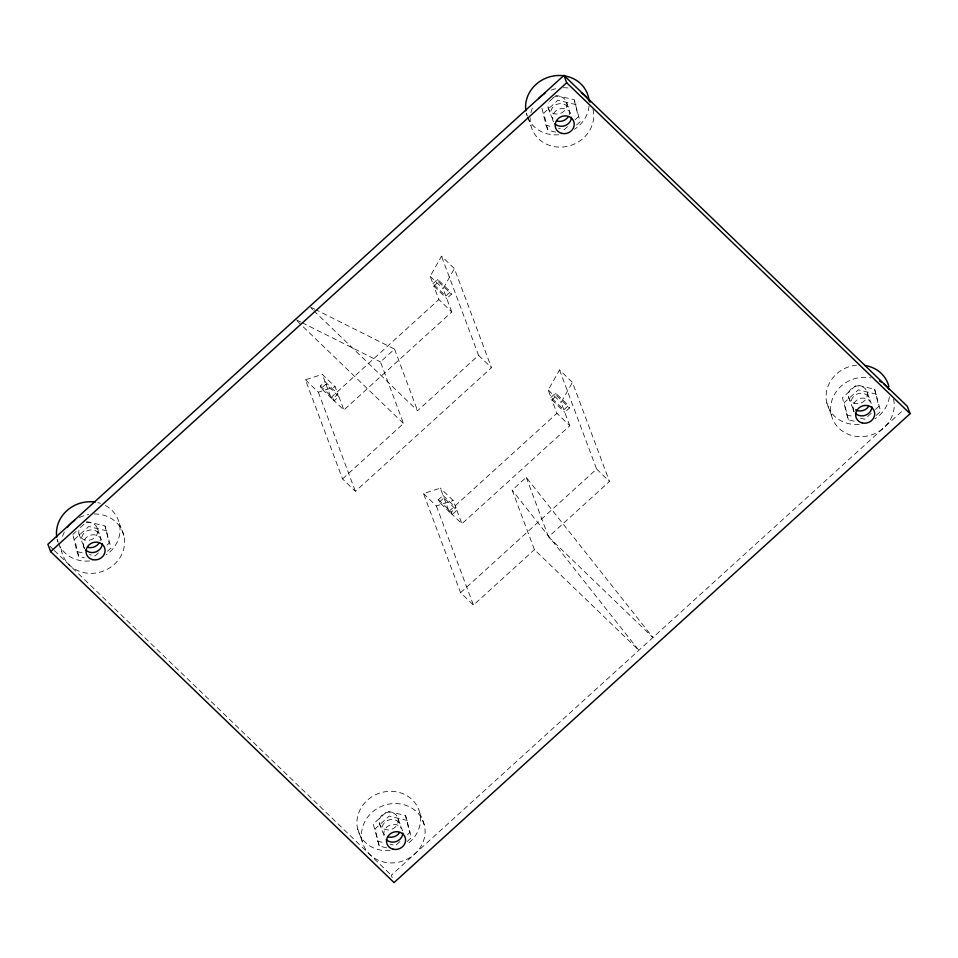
<?xml version="1.0" encoding="UTF-8"?>
<svg xmlns="http://www.w3.org/2000/svg" width="958" height="958" viewBox="0 0 958 958"><rect width="100%" height="100%" fill="white"/><g stroke="black" fill="none" stroke-linecap="round" stroke-linejoin="round"><path stroke-width="0.72" stroke-dasharray="4.79 3.59" d="M432.932 283.652L437.614 279.389L450.5 291.795L445.805 296.058L432.932 283.652L430.178 276.311L441.506 256.181L454.391 268.587L491.454 367.716L355.394 491.334L342.521 478.916L305.458 379.787L322.283 374.35L335.156 386.757L337.899 394.097L333.216 398.36L334.126 400.815L338.821 396.552L325.936 384.134L321.253 388.397L334.126 400.815M445.805 296.058L443.063 288.717L454.391 268.587M550.97 397.414L555.664 393.151L568.537 405.557L563.855 409.82L550.97 397.414L548.227 390.074L559.556 369.944L572.429 382.35L609.492 481.479L548.503 536.887L652.937 637.525L526.241 477.347L512.171 490.137L534.432 549.676L638.854 650.314L512.171 490.137M563.855 409.82L561.101 402.48L572.429 382.35M72.796 534.42L76.053 531.462M80.376 527.535L86.879 521.631L105.069 525.99L111.008 548.024L106.673 551.952M549.521 101.285L556.011 95.381L574.201 99.728L580.141 121.774L575.818 125.702M98.351 552.958L95.105 555.915L89.513 554.574M107.009 545.09L109.176 543.126L105.069 525.99M567.495 126.707L564.238 129.665L558.646 128.324M575.063 119.822L578.321 116.876L574.201 99.728M321.253 388.397L320.331 385.954L325.025 381.691L322.283 374.35M325.936 384.134L330.977 397.594L343.85 410.012L451.757 311.973L438.872 299.567L433.842 286.095L438.536 281.832L437.614 279.389M330.977 397.594L438.872 299.567M451.757 311.973L446.715 298.513L451.41 294.25L450.5 291.795M342.521 478.916L403.51 423.508L380.47 361.896L394.552 349.107L316.176 309.901M313.805 310.703L417.58 410.719L478.569 355.31L441.506 256.181M439.291 502.16L443.985 497.897L456.858 510.315L452.176 514.566L439.291 502.16L438.381 499.717L443.075 495.454L440.321 488.113L423.508 493.55L460.57 592.679L473.444 605.085L534.432 549.676M443.985 497.897L449.015 511.356L461.9 523.775L569.794 425.735L556.921 413.317L551.892 399.857L556.574 395.594L555.664 393.151M449.015 511.356L556.921 413.317M452.176 514.566L451.254 512.123L455.948 507.86L453.206 500.519L440.321 488.113M569.794 425.735L564.765 412.275L569.459 408.012L568.537 405.557M460.57 592.679L596.618 469.061L559.556 369.944M399.917 841.555L395.582 845.483L389.99 844.154M407.497 834.669L409.653 832.706L405.545 815.557L387.355 811.21L373.273 823.988L379.224 846.034L387.619 848.034M871.217 413.329L864.715 419.233L859.122 417.892M875.552 409.401L878.797 406.443L874.678 389.307L856.488 384.948L842.417 397.738L848.357 419.772L856.751 421.783M407.162 841.531L411.485 837.591L405.545 815.557M876.295 415.281L880.63 411.341L874.678 389.307M392.217 877.684L391.307 875.241L903.095 410.24M305.458 379.787L318.343 392.205L335.156 386.757M423.508 493.55L436.381 505.968L453.206 500.519M576.033 104.626L557.843 100.279L543.773 113.068L547.88 130.204L556.275 132.216M541.941 108.17L546.048 125.306L553.053 126.983M876.51 394.205L858.32 389.846L844.249 402.635L848.357 419.772M846.537 414.886L853.53 416.562M106.889 530.876L88.699 526.529L74.628 539.318L78.748 556.454L84.34 557.796M73.143 535.845L76.915 551.557L83.909 553.233M407.378 820.455L389.188 816.096L375.105 828.886L379.224 846.034M377.392 841.136L384.386 842.812M314.847 309.242L309.53 306.584L312.739 309.674M300.764 322.032L295.459 319.373L403.51 423.508M302.093 322.69L380.47 361.896M438.536 281.832L451.41 294.25M556.574 395.594L569.459 408.012M430.178 276.311L443.063 288.717M548.227 390.074L561.101 402.48M433.842 286.095L446.715 298.513M551.892 399.857L564.765 412.275M478.569 355.31L491.454 367.716M596.618 469.061L609.492 481.479M325.025 381.691L337.899 394.097M443.075 495.454L455.948 507.86M320.331 385.954L333.216 398.36M438.381 499.717L451.254 512.123M50.044 546.359L53.265 549.473M54.343 550.503L391.307 875.241M867.17 392.313A9.64 8.802 -20.5 0 1 854.979 403.39A9.64 8.802 -20.5 0 1 851.423 388.553A9.64 8.802 -20.5 0 1 867.17 392.313L869.924 399.666M848.548 397.187L851.291 404.527M853.123 409.425L854.033 411.868M826.814 402.863L831.388 415.101M552.982 97.524A9.64 8.802 -20.5 0 1 566.693 102.745L569.435 110.086M548.072 107.607L550.814 114.96M546.048 125.306L547.88 130.204M527.355 116.014L526.337 113.295A32.117 29.339 -20.5 0 0 527.044 115.75M527.858 117.367L530.912 125.534M526.241 477.347L548.503 536.887M456.858 510.315L461.9 523.775M394.552 349.107L417.58 410.719M436.381 505.968L473.444 605.085M338.821 396.552L343.85 410.012M318.343 392.205L355.394 491.334M419.772 812.887L424.346 825.125A32.117 29.339 -20.5 0 1 383.715 862.044A32.117 29.339 -20.5 0 1 371.836 812.552A32.117 29.339 -20.5 0 1 424.346 825.125M398.037 818.563A9.64 8.802 -20.5 0 1 385.846 829.64A9.64 8.802 -20.5 0 1 382.278 814.803A9.64 8.802 -20.5 0 1 398.037 818.563L400.779 825.916M379.404 823.437L382.158 830.778M357.681 829.113L362.256 841.352M119.295 523.319L123.869 535.558M97.56 528.996L100.303 536.336M78.927 533.869L81.681 541.21M83.502 546.108L84.424 548.551M76.915 551.557L78.748 556.454M58.21 542.264L57.193 539.546A32.117 29.339 -20.5 0 0 57.911 542M58.725 543.629L61.779 551.784M94.231 513.967A32.117 29.339 -20.5 0 1 124.612 542.36A32.117 29.339 -20.5 0 1 93.249 573.291A32.117 29.339 -20.5 0 1 61.049 546.695M62.51 536.408A32.117 29.339 -20.5 0 1 65.3 530.337M79.394 517.536A32.117 29.339 -20.5 0 1 88.687 514.506M893.479 398.875A32.117 29.339 -20.5 0 1 864.26 436.489A32.117 29.339 -20.5 0 1 830.814 405.701A32.117 29.339 -20.5 0 1 870.69 377.907M593.002 109.296A32.117 29.339 -20.5 0 1 564.705 146.802A32.117 29.339 -20.5 0 1 530.193 117.858M530.924 112.697A32.117 29.339 -20.5 0 1 533.151 106.458M551.101 90.148A32.117 29.339 -20.5 0 1 557.819 88.256M563.364 87.717A32.117 29.339 -20.5 0 1 568.872 88.1M384.433 834.741A9.64 8.802 -20.5 0 1 388.218 820.168A9.64 8.802 -20.5 0 1 400.995 828.215M390.074 850.548A32.117 29.339 -20.5 0 1 358.268 814.168A32.117 29.339 -20.5 0 1 407.354 795.954A32.117 29.339 -20.5 0 1 406.934 844.297M383.978 835.675A9.64 8.802 -20.5 0 1 391.235 824.67A9.64 8.802 -20.5 0 1 402.611 830.802M83.957 545.162A9.64 8.802 -20.5 0 1 88.926 530.205A9.64 8.802 -20.5 0 1 100.087 540.947M105.344 505.489A32.117 29.339 -20.5 0 1 106.458 554.718M89.597 560.969A32.117 29.339 -20.5 0 1 60.031 546.659M97.824 502.627A32.117 29.339 -20.5 0 1 100.422 503.369M86.184 522.864A9.64 8.802 -20.5 0 1 97.776 530.516A9.64 8.802 -20.5 0 1 86.986 540.312A9.64 8.802 -20.5 0 1 79.155 529.247M84.352 548.239A9.64 8.802 -20.5 0 1 89.561 535.486A9.64 8.802 -20.5 0 1 102.135 541.234M553.089 118.912A9.64 8.802 -20.5 0 1 558.071 103.955A9.64 8.802 -20.5 0 1 569.22 114.697M589.05 106.027A32.117 29.339 -20.5 0 1 574.441 129.258M558.742 134.719A32.117 29.339 -20.5 0 1 527.499 116.948M566.693 102.745A9.64 8.802 -20.5 0 1 556.957 114.086A9.64 8.802 -20.5 0 1 548.287 102.997M553.496 121.989A9.64 8.802 -20.5 0 1 558.706 109.236A9.64 8.802 -20.5 0 1 571.267 114.984M853.566 408.491A9.64 8.802 -20.5 0 1 857.35 393.918A9.64 8.802 -20.5 0 1 870.139 401.965M889.383 396.887A32.117 29.339 -20.5 0 1 874.917 418.826M859.218 424.298A32.117 29.339 -20.5 0 1 826.095 397.774A32.117 29.339 -20.5 0 1 856.5 365.202M853.973 411.557A9.64 8.802 -20.5 0 1 859.182 398.815A9.64 8.802 -20.5 0 1 871.744 404.551"/><path stroke-width="1.44" d="M563.951 75.419L47.9 544.3L50.642 551.64L394.049 882.581L910.1 413.7L907.358 406.36L563.951 75.419L566.693 82.759L910.1 413.7M50.642 551.64L566.693 82.759M67.611 527.008A32.117 29.339 -20.5 0 1 74.604 520.374M879.54 381.044A32.117 29.339 -20.5 0 1 881.803 382.41M883.935 383.954A32.117 29.339 -20.5 0 1 889.264 389.595M538.54 98.662A32.117 29.339 -20.5 0 1 544.898 93.345M581.326 92.83A32.117 29.339 -20.5 0 1 590.164 102.183M399.51 832.682A9.64 8.802 -20.5 0 1 388.589 836.981M402.827 833.113A9.64 8.802 -20.5 0 1 396.552 841.423A9.64 8.802 -20.5 0 1 386.266 839.639M99.033 543.114A9.64 8.802 -20.5 0 1 88.112 547.413M56.726 537.031A32.117 29.339 -20.5 0 1 95.153 502.112M102.35 543.533A9.64 8.802 -20.5 0 1 96.075 551.844A9.64 8.802 -20.5 0 1 85.777 550.06M568.166 116.864A9.64 8.802 -20.5 0 1 557.257 121.163M525.858 110.781A32.117 29.339 -20.5 0 1 553.94 75.898A32.117 29.339 -20.5 0 1 589.062 100.865M571.483 117.283A9.64 8.802 -20.5 0 1 565.208 125.594A9.64 8.802 -20.5 0 1 554.921 123.81M868.643 406.431A9.64 8.802 -20.5 0 1 855.47 409.88M864.775 365.429A32.117 29.339 -20.5 0 1 888.904 386.637M871.96 406.851A9.64 8.802 -20.5 0 1 865.697 415.173A9.64 8.802 -20.5 0 1 855.398 413.389M92.687 559.652A9.64 8.802 -20.5 0 0 104.877 548.575A9.64 8.802 -20.5 0 0 89.13 544.803A9.64 8.802 -20.5 0 0 92.687 559.652M862.308 422.969A9.64 8.802 -20.5 0 0 874.498 411.892A9.64 8.802 -20.5 0 0 858.739 408.132A9.64 8.802 -20.5 0 0 862.308 422.969M561.831 133.401A9.64 8.802 -20.5 0 0 574.022 122.325A9.64 8.802 -20.5 0 0 558.263 118.552A9.64 8.802 -20.5 0 0 561.831 133.401M393.163 849.219A9.64 8.802 -20.5 0 0 405.354 838.154A9.64 8.802 -20.5 0 0 389.607 834.382A9.64 8.802 -20.5 0 0 393.163 849.219"/></g></svg>
